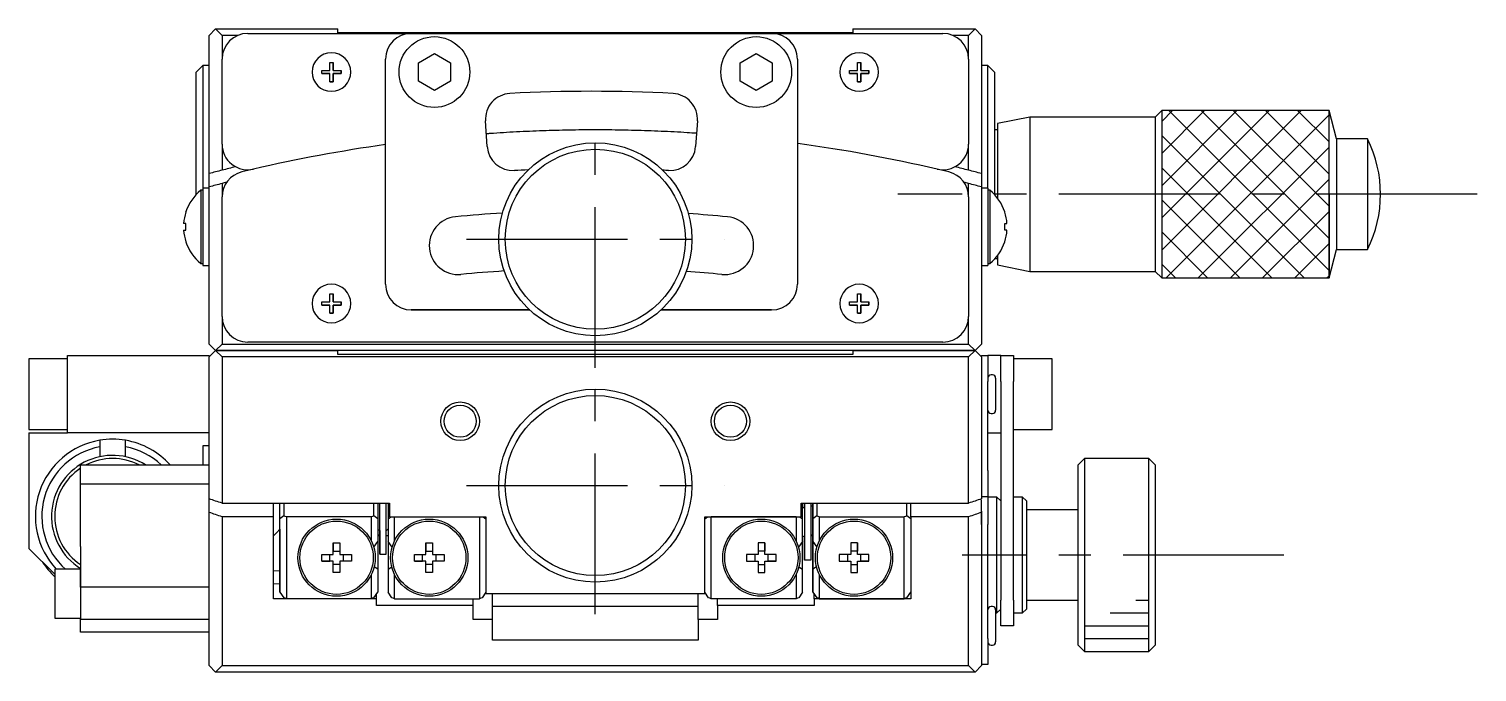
# Model space of a CAD drawing. Extents: x -55 to 398, y -25 to 274.
# Drawn here: x 91.3 to 203.8, y 223.9 to 273.9 of the extents above; entities that cross this region are included whole.
import ezdxf

# ---------------------------------------------------------------- set-up
doc = ezdxf.new("R2010")
doc.units = 0
doc.header["$LTSCALE"] = 10
doc.linetypes.add('CENTER', pattern=[2, 1.25, -0.25, 0.25, -0.25])
doc.layers.get('0').update_dxf_attribs({"linetype": 'CONTINUOUS'})
doc.layers.add('CENTER', color=1, linetype='CENTER')

msp = doc.modelspace()

# ---------------------------------------------------------------- linework, layer by layer
at = {"color": 7, "linetype": 'CONTINUOUS'}
for p, q in [((105.274615, 273.368642), (105.774615, 273.868642)), ((105.774615, 273.868642), (106.274615, 273.368642)), ((105.774615, 273.868642), (115.274615, 273.868642)), ((108.274615, 273.518642), (120.974615, 273.518642)), ((115.274615, 273.568642), (115.274615, 273.868642)), ((155.274615, 273.568642), (115.274615, 273.568642)), ((120.974615, 273.518642), (148.974615, 273.518642)), ((148.974615, 273.518642), (162.274615, 273.518642)), ((155.274615, 273.868642), (155.274615, 273.568642)), ((155.274615, 273.868642), (164.774615, 273.868642)), ((164.274615, 273.368642), (164.774615, 273.868642)), ((164.774615, 273.868642), (165.274615, 273.368642)), ((105.274615, 262.624319), (105.274615, 273.368642)), ((107.514681, 273.368642), (106.274615, 273.368642)), ((106.274615, 273.368642), (106.274615, 271.518642)), ((164.274615, 273.368642), (163.034549, 273.368642)), ((164.274615, 271.518642), (164.274615, 273.368642)), ((165.274615, 273.368642), (165.274615, 262.624319)), ((106.274615, 264.915147), (106.274615, 271.518642)), ((114.649615, 271.268642), (114.899615, 271.268642)), ((114.649615, 270.643642), (114.649615, 271.268642)), ((114.899615, 271.268642), (114.899615, 270.643642)), ((114.899615, 270.643642), (114.899615, 271.268642)), ((118.974615, 254.018642), (118.974615, 271.518642)), ((121.524615, 271.240329), (122.774615, 271.962017)), ((121.524615, 269.796954), (121.524615, 271.240329)), ((122.774615, 271.962017), (124.024615, 271.240329)), ((124.024615, 271.240329), (124.024615, 269.796954)), ((146.524615, 271.240329), (147.774615, 271.962017)), ((146.524615, 269.796954), (146.524615, 271.240329)), ((147.774615, 271.962017), (149.024615, 271.240329)), ((149.024615, 271.240329), (149.024615, 269.796954)), ((150.974615, 271.518642), (150.974615, 254.018642)), ((155.649615, 271.268642), (155.899615, 271.268642)), ((155.649615, 270.643642), (155.649615, 271.268642)), ((155.899615, 271.268642), (155.899615, 270.643642)), ((155.899615, 270.643642), (155.899615, 271.268642)), ((164.274615, 271.518642), (164.274615, 264.915147)), ((104.774615, 271.018642), (104.274615, 270.518642)), ((104.274615, 261.008464), (104.274615, 270.518642)), ((104.774615, 271.018642), (104.774615, 261.478639)), ((105.274615, 271.018642), (104.774615, 271.018642)), ((114.024615, 270.643642), (114.649615, 270.643642)), ((114.024615, 270.393642), (114.024615, 270.643642)), ((114.649615, 270.393642), (114.024615, 270.393642)), ((114.024615, 270.393642), (114.649615, 270.393642)), ((114.649615, 269.768642), (114.649615, 270.393642)), ((114.899615, 270.643642), (115.524615, 270.643642)), ((114.899615, 270.393642), (114.899615, 269.768642)), ((115.524615, 270.393642), (114.899615, 270.393642)), ((114.899615, 270.393642), (115.524615, 270.393642)), ((114.899615, 269.768642), (114.899615, 270.393642)), ((115.524615, 270.643642), (115.524615, 270.393642)), ((115.524615, 270.393642), (115.524615, 270.643642)), ((155.024615, 270.643642), (155.649615, 270.643642)), ((155.024615, 270.393642), (155.024615, 270.643642)), ((155.649615, 270.393642), (155.024615, 270.393642)), ((155.024615, 270.393642), (155.649615, 270.393642)), ((155.649615, 269.768642), (155.649615, 270.393642)), ((155.899615, 270.643642), (156.524615, 270.643642)), ((155.899615, 270.393642), (155.899615, 269.768642)), ((156.524615, 270.393642), (155.899615, 270.393642)), ((155.899615, 269.768642), (155.899615, 270.393642)), ((155.899615, 270.393642), (156.524615, 270.393642)), ((156.524615, 270.643642), (156.524615, 270.393642)), ((156.524615, 270.393642), (156.524615, 270.643642)), ((165.774615, 271.018642), (165.274615, 271.018642)), ((165.774615, 261.478639), (165.774615, 271.018642)), ((166.274615, 270.518642), (165.774615, 271.018642)), ((166.274615, 270.518642), (166.274615, 261.008464)), ((114.899615, 269.768642), (114.649615, 269.768642)), ((114.649615, 269.768642), (114.899615, 269.768642)), ((122.774615, 269.075266), (121.524615, 269.796954)), ((124.024615, 269.796954), (122.774615, 269.075266)), ((147.774615, 269.075266), (146.524615, 269.796954)), ((149.024615, 269.796954), (147.774615, 269.075266)), ((155.899615, 269.768642), (155.649615, 269.768642)), ((155.649615, 269.768642), (155.899615, 269.768642)), ((126.884067, 264.718871), (126.744533, 266.71429)), ((143.204696, 266.71429), (143.065163, 264.718871)), ((169.024614, 267.018638), (166.524615, 266.518639)), ((169.024614, 267.018638), (169.024614, 261.018247)), ((178.774619, 267.018638), (169.024614, 267.018638)), ((179.274621, 267.518641), (178.774619, 267.018638)), ((178.774619, 267.018638), (178.774619, 261.018247)), ((179.274621, 267.518641), (179.274621, 261.018215)), ((192.274622, 267.518641), (179.274621, 267.518641)), ((179.274621, 267.518641), (179.274621, 254.518643)), ((192.86411, 265.318642), (192.274622, 267.518641)), ((192.274622, 254.518643), (192.274622, 267.518641)), ((166.524615, 266.018642), (166.274615, 266.018642)), ((166.524615, 266.518639), (166.524615, 261.01828)), ((106.274615, 264.915147), (106.274615, 262.883693)), ((164.274615, 262.883693), (164.274615, 264.915147)), ((192.86411, 265.318642), (192.86411, 261.018359)), ((195.274621, 265.318642), (192.86411, 265.318642)), ((195.274621, 265.318642), (195.274621, 261.018359)), ((105.274615, 261.58973), (105.274615, 262.624319)), ((165.274615, 262.624319), (165.274615, 261.58973)), ((104.61506, 261.328642), (104.61506, 255.628642)), ((104.774615, 261.328642), (104.61506, 261.328642)), ((104.774615, 261.478642), (104.774615, 255.478642)), ((105.274615, 261.478642), (104.774615, 261.478642)), ((104.774615, 261.328642), (104.774615, 255.628642)), ((105.274615, 249.368642), (105.274615, 261.58973)), ((106.274615, 261.851482), (106.274615, 260.80415)), ((164.274615, 260.80415), (164.274615, 261.851482)), ((165.274615, 261.58973), (165.274615, 249.368642)), ((165.774615, 261.478642), (165.274615, 261.478642)), ((165.774615, 261.478642), (165.774615, 255.478642)), ((165.774615, 261.328642), (165.774615, 255.628642)), ((165.93417, 261.328642), (165.774615, 261.328642)), ((165.93417, 261.328642), (165.93417, 255.628642)), ((166.524615, 261.01828), (166.524615, 260.711913)), ((169.024614, 261.018247), (169.024614, 255.018646)), ((178.774619, 261.018247), (178.774619, 255.018646)), ((192.274622, 261.018215), (192.274622, 254.518643)), ((192.86411, 261.018359), (192.86411, 256.718642)), ((195.274621, 261.018359), (195.274621, 256.718642)), ((106.274615, 251.518642), (106.274615, 260.80415)), ((164.274615, 260.80415), (164.274615, 251.518642)), ((103.469173, 259.633749), (103.460876, 259.637796)), ((167.080057, 259.633749), (167.088354, 259.637796)), ((103.469173, 258.738642), (103.29293, 258.738642)), ((103.29293, 258.218642), (103.469173, 258.218642)), ((103.469173, 258.218642), (103.469173, 258.738642)), ((167.080057, 258.738642), (167.256299, 258.738642)), ((167.080057, 258.218642), (167.080057, 258.738642)), ((167.256299, 258.218642), (167.080057, 258.218642)), ((103.460876, 257.319487), (103.469173, 257.323534)), ((167.088354, 257.319487), (167.080057, 257.323534)), ((192.274622, 254.518643), (192.86411, 256.718642)), ((192.86411, 256.718642), (195.274621, 256.718642)), ((104.61506, 255.628642), (104.774615, 255.628642)), ((104.774615, 255.478642), (105.274615, 255.478642)), ((165.274615, 255.478642), (165.774615, 255.478642)), ((165.774615, 255.628642), (165.93417, 255.628642)), ((166.33838, 256.018642), (166.524615, 256.018642)), ((166.524615, 256.24537), (166.524615, 255.518645)), ((166.524615, 255.518645), (169.024614, 255.018646)), ((169.024614, 255.018646), (178.774619, 255.018646)), ((178.774619, 255.018646), (179.274621, 254.518643)), ((179.274621, 254.518643), (192.274622, 254.518643)), ((114.649615, 253.268642), (114.899615, 253.268642)), ((114.649615, 252.643642), (114.649615, 253.268642)), ((114.899615, 253.268642), (114.899615, 252.643642)), ((114.899615, 252.643642), (114.899615, 253.268642)), ((155.649615, 253.268642), (155.899615, 253.268642)), ((155.649615, 252.643642), (155.649615, 253.268642)), ((155.899615, 253.268642), (155.899615, 252.643642)), ((155.899615, 252.643642), (155.899615, 253.268642)), ((114.024615, 252.643642), (114.649615, 252.643642)), ((114.024615, 252.393642), (114.024615, 252.643642)), ((114.649615, 252.393642), (114.024615, 252.393642)), ((114.024615, 252.393642), (114.649615, 252.393642)), ((114.649615, 251.768642), (114.649615, 252.393642)), ((114.899615, 252.643642), (115.524615, 252.643642)), ((114.899615, 252.393642), (114.899615, 251.768642)), ((115.524615, 252.393642), (114.899615, 252.393642)), ((114.899615, 251.768642), (114.899615, 252.393642)), ((114.899615, 252.393642), (115.524615, 252.393642)), ((115.524615, 252.643642), (115.524615, 252.393642)), ((115.524615, 252.393642), (115.524615, 252.643642)), ((120.974615, 252.018642), (130.175595, 252.018642)), ((130.175595, 252.018642), (120.974615, 252.018642)), ((140.373634, 252.018642), (148.974615, 252.018642)), ((148.974615, 252.018642), (140.373634, 252.018642)), ((155.024615, 252.643642), (155.649615, 252.643642)), ((155.024615, 252.393642), (155.024615, 252.643642)), ((155.649615, 252.393642), (155.024615, 252.393642)), ((155.024615, 252.393642), (155.649615, 252.393642)), ((155.649615, 251.768642), (155.649615, 252.393642)), ((155.899615, 252.643642), (156.524615, 252.643642)), ((155.899615, 252.393642), (155.899615, 251.768642)), ((156.524615, 252.393642), (155.899615, 252.393642)), ((155.899615, 251.768642), (155.899615, 252.393642)), ((155.899615, 252.393642), (156.524615, 252.393642)), ((156.524615, 252.643642), (156.524615, 252.393642)), ((156.524615, 252.393642), (156.524615, 252.643642)), ((106.274615, 251.518642), (106.274615, 249.368642)), ((114.899615, 251.768642), (114.649615, 251.768642)), ((114.649615, 251.768642), (114.899615, 251.768642)), ((155.899615, 251.768642), (155.649615, 251.768642)), ((155.649615, 251.768642), (155.899615, 251.768642)), ((164.274615, 249.368642), (164.274615, 251.518642)), ((105.774615, 248.868642), (105.274615, 249.368642)), ((105.274615, 248.368642), (105.774615, 248.868642)), ((106.274615, 249.368642), (105.774615, 248.868642)), ((105.774615, 248.868642), (106.274615, 248.368642)), ((105.774615, 248.868642), (115.274615, 248.868642)), ((115.274615, 248.868642), (105.774615, 248.868642)), ((106.274615, 249.368642), (164.274615, 249.368642)), ((162.274615, 249.518642), (108.274615, 249.518642)), ((115.274615, 248.568642), (115.274615, 248.868642)), ((155.274615, 248.868642), (115.274615, 248.868642)), ((155.274615, 248.868642), (155.274615, 248.568642)), ((155.274615, 248.868642), (164.774615, 248.868642)), ((164.774615, 248.868642), (155.274615, 248.868642)), ((164.774615, 248.868642), (164.274615, 249.368642)), ((164.274615, 248.368642), (164.774615, 248.868642)), ((165.274615, 249.368642), (164.774615, 248.868642)), ((164.774615, 248.868642), (165.274615, 248.368642)), ((91.274615, 248.218642), (91.274615, 245.468642)), ((94.274615, 248.218642), (91.274615, 248.218642)), ((94.274615, 248.468642), (105.274615, 248.468642)), ((94.274615, 242.468642), (94.274615, 248.468642)), ((105.274615, 248.468642), (105.274615, 248.368642)), ((105.274615, 237.33153), (105.274615, 248.368642)), ((106.274615, 248.368642), (106.274615, 236.997046)), ((164.274615, 248.368642), (106.274615, 248.368642)), ((155.274615, 248.568642), (115.274615, 248.568642)), ((164.274615, 236.997046), (164.274615, 248.368642)), ((165.274615, 248.468642), (165.774615, 248.468642)), ((165.274615, 248.368642), (165.274615, 248.468642)), ((165.274615, 248.368642), (165.274615, 246.468642)), ((165.774615, 248.468642), (165.774615, 246.468642)), ((166.774615, 248.468642), (165.774615, 248.468642)), ((166.774615, 248.468642), (167.774615, 248.468642)), ((166.774615, 246.468642), (166.774615, 248.468642)), ((167.774615, 248.468642), (167.774615, 246.468642)), ((170.774615, 248.218642), (167.774615, 248.218642)), ((170.774615, 245.468642), (170.774615, 248.218642)), ((165.274615, 246.468642), (165.274615, 239.529395)), ((165.274615, 246.468642), (165.274615, 239.529395)), ((165.774615, 246.268642), (165.774615, 246.468642)), ((166.124615, 246.968642), (166.024615, 246.968642)), ((166.374615, 246.718642), (166.374615, 245.468642)), ((166.774615, 246.468642), (166.774615, 229.468642)), ((167.774615, 229.468642), (167.774615, 246.468642)), ((91.274615, 245.468642), (91.274615, 242.718642)), ((165.774615, 244.668642), (165.774615, 246.268642)), ((166.374615, 246.218642), (166.374615, 245.593642)), ((166.374615, 245.593642), (166.374615, 245.343642)), ((166.374615, 245.468642), (166.374615, 244.218642)), ((166.374615, 245.343642), (166.374615, 244.718642)), ((170.774615, 242.718642), (170.774615, 245.468642)), ((165.774615, 239.529395), (165.774615, 244.668642)), ((166.024615, 243.968642), (166.124615, 243.968642)), ((91.274615, 242.718642), (94.274615, 242.718642)), ((91.274615, 242.468642), (91.274615, 233.468642)), ((91.274615, 242.468642), (94.274615, 242.468642)), ((105.274615, 242.468642), (94.274615, 242.468642)), ((96.774615, 241.884721), (96.774615, 241.376968)), ((98.774615, 241.376968), (98.774615, 241.884721)), ((165.774615, 242.468642), (166.774615, 242.468642)), ((167.774615, 242.718642), (170.774615, 242.718642)), ((96.774615, 241.376968), (96.774615, 240.612185)), ((98.774615, 240.612185), (98.774615, 241.376968)), ((105.274615, 241.468642), (104.774615, 241.468642)), ((104.774615, 241.468642), (104.774615, 239.968642)), ((95.274615, 239.968642), (105.274615, 239.968642)), ((95.274615, 238.468642), (95.274615, 239.968642)), ((173.274615, 240.468642), (172.774615, 239.968642)), ((172.774615, 232.968642), (172.774615, 239.968642)), ((173.274615, 240.468642), (173.274615, 232.968642)), ((178.274615, 240.468642), (173.274615, 240.468642)), ((178.274615, 232.968642), (178.274615, 240.468642)), ((178.774615, 239.968642), (178.274615, 240.468642)), ((178.774615, 239.968642), (178.774615, 232.968642)), ((165.274615, 239.529395), (165.274615, 237.33153)), ((165.774615, 239.529395), (165.774615, 237.529395)), ((105.274615, 238.468642), (95.274615, 238.468642)), ((95.274615, 233.638642), (95.274615, 238.468642)), ((165.274615, 237.529395), (165.774615, 237.529395)), ((165.774615, 237.529395), (165.774615, 237.256087)), ((166.474615, 237.468642), (165.774615, 237.468642)), ((166.474615, 232.968642), (166.474615, 237.468642)), ((166.774615, 237.168642), (166.474615, 237.468642)), ((168.474615, 237.468642), (167.774615, 237.468642)), ((168.474615, 232.968642), (168.474615, 237.468642)), ((168.774615, 237.168642), (168.474615, 237.468642)), ((105.274615, 236.278435), (105.274615, 237.33153)), ((105.274615, 224.368642), (105.274615, 236.278435)), ((106.274615, 236.997046), (119.274615, 236.997046)), ((110.274615, 235.939901), (110.274615, 236.997046)), ((110.774615, 236.968642), (110.74621, 236.997046)), ((110.774615, 235.793983), (110.774615, 236.997046)), ((111.074615, 236.997046), (111.074615, 236.008632)), ((118.074615, 236.008632), (118.074615, 236.997046)), ((118.374615, 236.997046), (118.374615, 235.793983)), ((118.524613, 234.317535), (118.524613, 236.997046)), ((118.524615, 233.032376), (118.524615, 236.997046)), ((119.024615, 233.032376), (119.024615, 236.997046)), ((119.174615, 236.997046), (119.174615, 235.793983)), ((119.274615, 236.997046), (119.274615, 235.939901)), ((151.274615, 235.939901), (151.274615, 236.997046)), ((151.274615, 236.997046), (164.274615, 236.997046)), ((151.374615, 235.793983), (151.374615, 236.997046)), ((151.524615, 236.735795), (151.374615, 236.592788)), ((151.524615, 236.997046), (151.524615, 236.735795)), ((151.524615, 236.997046), (151.524615, 232.572058)), ((151.524615, 236.735795), (151.524615, 236.997046)), ((151.524615, 236.997046), (151.524615, 236.799971)), ((151.524615, 236.799971), (151.524615, 233.880066)), ((152.174572, 236.717879), (152.024596, 236.815299)), ((152.024615, 236.997046), (152.024615, 232.572058)), ((152.174615, 236.997046), (152.174615, 236.745607)), ((152.174615, 235.793983), (152.174615, 236.997046)), ((152.174615, 236.745607), (152.174615, 234.011623)), ((152.474615, 236.997046), (152.474615, 236.008632)), ((159.474615, 236.008632), (159.474615, 236.997046)), ((159.774615, 235.939901), (159.774615, 236.997046)), ((165.274615, 236.371712), (165.274615, 237.256087)), ((165.274615, 236.278435), (165.274615, 236.371712)), ((165.274615, 236.371712), (165.274615, 236.278435)), ((165.274615, 235.347169), (165.274615, 236.278435)), ((165.274615, 236.278435), (165.274615, 235.347169)), ((165.774615, 237.256087), (165.774615, 235.347169)), ((168.774615, 237.168642), (168.774615, 232.968642)), ((172.774615, 236.468642), (168.774615, 236.468642)), ((106.274615, 235.939901), (106.274615, 224.368642)), ((110.274615, 235.939901), (106.274615, 235.939901)), ((110.274615, 229.566408), (110.274615, 235.939901)), ((111.074615, 236.008632), (110.774615, 235.793983)), ((110.774615, 230.07006), (110.774615, 235.793983)), ((111.274615, 235.939901), (111.274615, 229.566408)), ((117.874615, 235.939901), (111.274615, 235.939901)), ((117.874615, 234.066311), (117.874615, 235.939901)), ((118.374615, 235.793983), (118.074615, 236.008632)), ((118.374615, 235.793983), (118.374615, 234.011623)), ((119.174615, 235.793983), (119.378538, 235.939947)), ((119.174615, 235.793983), (119.174615, 234.011623)), ((119.274615, 235.939901), (119.674615, 235.939901)), ((119.674615, 234.066311), (119.674615, 235.939901)), ((119.674615, 235.939901), (126.274615, 235.939901)), ((119.674615, 235.939901), (126.274615, 235.939901)), ((126.274615, 235.939901), (126.274615, 229.566408)), ((126.274615, 235.939901), (126.774615, 235.939901)), ((126.570692, 235.939947), (126.774615, 235.793983)), ((126.774615, 235.939901), (126.774615, 229.968642)), ((143.774615, 235.793983), (143.978538, 235.939947)), ((143.774615, 235.939901), (144.274615, 235.939901)), ((143.774615, 229.968642), (143.774615, 235.939901)), ((144.274615, 229.566408), (144.274615, 235.939901)), ((150.874615, 235.939901), (144.274615, 235.939901)), ((144.274615, 235.939901), (150.874615, 235.939901)), ((150.874615, 235.939901), (150.874615, 234.066311)), ((150.874615, 235.939901), (151.274615, 235.939901)), ((151.170692, 235.939947), (151.374615, 235.793983)), ((151.374615, 234.011623), (151.374615, 235.793983)), ((152.474615, 236.008632), (152.174615, 235.793983)), ((152.174615, 234.011623), (152.174615, 235.793983)), ((152.674615, 235.939901), (152.674615, 234.066311)), ((152.674615, 235.939901), (159.274615, 235.939901)), ((159.274615, 229.566408), (159.274615, 235.939901)), ((159.774615, 235.793983), (159.474615, 236.008632)), ((159.774615, 235.939901), (159.774615, 229.566408)), ((164.274615, 235.939901), (159.774615, 235.939901)), ((164.274615, 224.368642), (164.274615, 235.939901)), ((165.274615, 235.347169), (165.274615, 226.468642)), ((165.274615, 235.347169), (165.274615, 226.468642)), ((165.774615, 228.268642), (165.774615, 235.347169)), ((110.274615, 234.468642), (110.524615, 234.718642)), ((110.524615, 234.718642), (110.774615, 234.968642)), ((110.774615, 234.968642), (110.774615, 230.07006)), ((118.061698, 233.570725), (118.374615, 234.011623)), ((118.374615, 234.592211), (118.504227, 234.468642)), ((118.524613, 234.468642), (118.374615, 234.468642)), ((118.374615, 234.011623), (118.374615, 231.861636)), ((118.374634, 234.990538), (118.524675, 234.861643)), ((118.524613, 234.861722), (118.524613, 234.776092)), ((118.524613, 234.660626), (118.524613, 234.861722)), ((118.524613, 234.861722), (118.524613, 234.660626)), ((118.524613, 234.468642), (118.524613, 234.861722)), ((118.524613, 234.776092), (118.524613, 234.317535)), ((118.524615, 234.88459), (118.524615, 234.468642)), ((118.524615, 234.879571), (118.524615, 233.032376)), ((119.024615, 234.851421), (119.174615, 235.000841)), ((119.174615, 234.468642), (119.024615, 234.468642)), ((119.487532, 233.570725), (119.174615, 234.011623)), ((119.174615, 234.011623), (119.174615, 231.861636)), ((151.374615, 234.011623), (151.061698, 233.570725)), ((151.374615, 231.861636), (151.374615, 234.011623)), ((151.374658, 234.467123), (151.524636, 234.369702)), ((151.524615, 232.572058), (151.524615, 234.378314)), ((151.524615, 233.880066), (151.524615, 234.369803)), ((152.024615, 234.449204), (152.174615, 234.592211)), ((152.174615, 234.468642), (152.045002, 234.468642)), ((152.174615, 231.861636), (152.174615, 234.039579)), ((152.174615, 234.011623), (152.487532, 233.570725)), ((152.174615, 234.011623), (152.174615, 230.07006)), ((91.274615, 233.468642), (93.274615, 231.468642)), ((95.274615, 233.638642), (95.274615, 230.476364)), ((114.019507, 233.018642), (114.914615, 233.018642)), ((114.019507, 232.498642), (114.019507, 233.018642)), ((114.656214, 232.498642), (114.656214, 233.018642)), ((114.914615, 233.913749), (115.434615, 233.913749)), ((114.914615, 233.018642), (114.914615, 233.913749)), ((114.914615, 233.913749), (114.914615, 233.277043)), ((114.914615, 233.018642), (114.914615, 233.277043)), ((114.914615, 233.277043), (115.434615, 233.277043)), ((115.434615, 233.913749), (115.434615, 233.018642)), ((115.434615, 233.018642), (116.329723, 233.018642)), ((115.693016, 233.018642), (115.693016, 232.498642)), ((116.329723, 233.018642), (116.329723, 232.498642)), ((118.524615, 233.032376), (119.024615, 233.032376)), ((121.219507, 233.018642), (122.114615, 233.018642)), ((121.219507, 232.498642), (121.219507, 233.018642)), ((121.856214, 232.498642), (121.856214, 233.018642)), ((122.114615, 233.913749), (122.634615, 233.913749)), ((122.114615, 233.018642), (122.114615, 233.913749)), ((122.114615, 233.913749), (122.114615, 233.277043)), ((122.114615, 233.018642), (122.114615, 233.277043)), ((122.114615, 233.277043), (122.634615, 233.277043)), ((122.634615, 233.913749), (122.634615, 233.018642)), ((122.634615, 233.018642), (123.529723, 233.018642)), ((122.893016, 233.018642), (122.893016, 232.498642)), ((123.529723, 233.018642), (123.529723, 232.498642)), ((147.914615, 233.018642), (147.019507, 233.018642)), ((147.019507, 233.018642), (147.019507, 232.498642)), ((147.656214, 233.018642), (147.656214, 232.498642)), ((148.434615, 233.913749), (147.914615, 233.913749)), ((147.914615, 233.913749), (147.914615, 233.018642)), ((148.434615, 233.277043), (147.914615, 233.277043)), ((148.434615, 233.018642), (148.434615, 233.913749)), ((148.434615, 233.913749), (148.434615, 233.277043)), ((148.434615, 233.018642), (148.434615, 233.277043)), ((149.329723, 233.018642), (148.434615, 233.018642)), ((148.693016, 232.498642), (148.693016, 233.018642)), ((149.329723, 232.498642), (149.329723, 233.018642)), ((155.114615, 233.018642), (154.219507, 233.018642)), ((154.219507, 233.018642), (154.219507, 232.498642)), ((154.856214, 233.018642), (154.856214, 232.498642)), ((155.634615, 233.913749), (155.114615, 233.913749)), ((155.114615, 233.913749), (155.114615, 233.018642)), ((155.634615, 233.277043), (155.114615, 233.277043)), ((155.634615, 233.018642), (155.634615, 233.913749)), ((155.634615, 233.913749), (155.634615, 233.277043)), ((155.634615, 233.018642), (155.634615, 233.277043)), ((156.529723, 233.018642), (155.634615, 233.018642)), ((155.893016, 232.498642), (155.893016, 233.018642)), ((156.529723, 232.498642), (156.529723, 233.018642)), ((166.474615, 228.468642), (166.474615, 232.968642)), ((168.474615, 228.468642), (168.474615, 232.968642)), ((168.774615, 232.968642), (168.774615, 228.768642)), ((172.774615, 225.968642), (172.774615, 232.968642)), ((173.274615, 232.968642), (173.274615, 225.468642)), ((178.274615, 225.468642), (178.274615, 232.968642)), ((178.774615, 232.968642), (178.774615, 225.968642)), ((93.274615, 231.868642), (93.274615, 229.968642)), ((95.274615, 231.868642), (93.274615, 231.868642)), ((95.274615, 230.476364), (95.274615, 231.868642)), ((114.914615, 232.498642), (114.019507, 232.498642)), ((114.019507, 232.498642), (114.656214, 232.498642)), ((114.914615, 232.498642), (114.656214, 232.498642)), ((114.914615, 231.603534), (114.914615, 232.498642)), ((114.914615, 232.24024), (114.914615, 232.498642)), ((114.914615, 231.603534), (114.914615, 232.24024)), ((115.434615, 232.24024), (114.914615, 232.24024)), ((115.434615, 232.498642), (115.434615, 231.603534)), ((116.329723, 232.498642), (115.434615, 232.498642)), ((115.693016, 232.498642), (115.434615, 232.498642)), ((116.329723, 232.498642), (115.693016, 232.498642)), ((118.374615, 231.861636), (118.091386, 232.06123)), ((118.374615, 231.861636), (118.374615, 230.07006)), ((119.174615, 231.861636), (119.457844, 232.06123)), ((119.174615, 231.861636), (119.174615, 230.07006)), ((122.114615, 232.498642), (121.219507, 232.498642)), ((121.219507, 232.498642), (121.856214, 232.498642)), ((122.114615, 232.498642), (121.856214, 232.498642)), ((122.114615, 231.603534), (122.114615, 232.498642)), ((122.114615, 232.24024), (122.114615, 232.498642)), ((122.114615, 231.603534), (122.114615, 232.24024)), ((122.634615, 232.24024), (122.114615, 232.24024)), ((122.634615, 232.498642), (122.634615, 231.603534)), ((123.529723, 232.498642), (122.634615, 232.498642)), ((122.893016, 232.498642), (122.634615, 232.498642)), ((123.529723, 232.498642), (122.893016, 232.498642)), ((147.019507, 232.498642), (147.914615, 232.498642)), ((147.019507, 232.498642), (147.656214, 232.498642)), ((147.656214, 232.498642), (147.914615, 232.498642)), ((147.914615, 232.498642), (147.914615, 231.603534)), ((147.914615, 232.24024), (148.434615, 232.24024)), ((148.434615, 231.603534), (148.434615, 232.498642)), ((148.434615, 232.498642), (149.329723, 232.498642)), ((148.434615, 232.24024), (148.434615, 232.498642)), ((148.434615, 232.498642), (148.693016, 232.498642)), ((148.434615, 231.603534), (148.434615, 232.24024)), ((149.329723, 232.498642), (148.693016, 232.498642)), ((151.091386, 232.06123), (151.374615, 231.861636)), ((151.374615, 230.07006), (151.374615, 231.861636)), ((152.024615, 232.572058), (151.524615, 232.572058)), ((152.457844, 232.06123), (152.174615, 231.861636)), ((152.174615, 230.07006), (152.174615, 231.861636)), ((154.219507, 232.498642), (155.114615, 232.498642)), ((154.219507, 232.498642), (154.856214, 232.498642)), ((154.856214, 232.498642), (155.114615, 232.498642)), ((155.114615, 232.498642), (155.114615, 231.603534)), ((155.114615, 232.24024), (155.634615, 232.24024)), ((155.634615, 231.603534), (155.634615, 232.498642)), ((155.634615, 232.498642), (156.529723, 232.498642)), ((155.634615, 232.24024), (155.634615, 232.498642)), ((155.634615, 232.498642), (155.893016, 232.498642)), ((155.634615, 231.603534), (155.634615, 232.24024)), ((156.529723, 232.498642), (155.893016, 232.498642)), ((110.77466, 231.716135), (110.274615, 231.738065)), ((110.274615, 230.735245), (110.774727, 230.760502)), ((115.434615, 231.603534), (114.914615, 231.603534)), ((117.874615, 229.566408), (117.874615, 231.450972)), ((119.674615, 229.566408), (119.674615, 231.450972)), ((122.634615, 231.603534), (122.114615, 231.603534)), ((147.914615, 231.603534), (148.434615, 231.603534)), ((150.874615, 231.450972), (150.874615, 229.566408)), ((152.674615, 231.450972), (152.674615, 229.566408)), ((155.114615, 231.603534), (155.634615, 231.603534)), ((93.274615, 229.968642), (93.274615, 228.068642)), ((105.274615, 230.476364), (95.274615, 230.476364)), ((95.274615, 230.476364), (95.274615, 227.968642)), ((111.274615, 229.566408), (110.274615, 229.566408)), ((110.774615, 230.07006), (111.074615, 229.64057)), ((117.874615, 229.566408), (111.274615, 229.566408)), ((117.874615, 229.566408), (111.274615, 229.566408)), ((118.274615, 229.566408), (117.874615, 229.566408)), ((118.074615, 229.64057), (118.374615, 230.07006)), ((118.274615, 229.566408), (118.274615, 229.947604)), ((118.274615, 229.032678), (118.274615, 229.566408)), ((119.474615, 229.64057), (119.174615, 230.07006)), ((119.674615, 229.566408), (126.274615, 229.566408)), ((125.774615, 229.032678), (125.774615, 229.566408)), ((126.774615, 230.07006), (126.474615, 229.64057)), ((126.774615, 229.968642), (143.774615, 229.968642)), ((127.274615, 227.963895), (127.274615, 229.968642)), ((143.274615, 227.963895), (143.274615, 229.968642)), ((144.074615, 229.64057), (143.774615, 230.07006)), ((150.874615, 229.566408), (144.274615, 229.566408)), ((144.774615, 229.032678), (144.774615, 229.566408)), ((151.374615, 230.07006), (151.074615, 229.64057)), ((152.174615, 230.07006), (152.474615, 229.64057)), ((152.274615, 229.566408), (152.274615, 229.947604)), ((152.274615, 229.566408), (152.274615, 229.032678)), ((152.674615, 229.566408), (152.274615, 229.566408)), ((152.674615, 229.566408), (159.274615, 229.566408)), ((159.274615, 229.566408), (152.674615, 229.566408)), ((159.774615, 229.566408), (159.274615, 229.566408)), ((159.474615, 229.64057), (159.774615, 230.07006)), ((125.774615, 229.032678), (118.274615, 229.032678)), ((125.774615, 227.963895), (125.774615, 229.032678)), ((143.274615, 228.968642), (127.274615, 228.968642)), ((144.774615, 229.032678), (144.774615, 227.963895)), ((152.274615, 229.032678), (144.774615, 229.032678)), ((166.124615, 228.968642), (166.024615, 228.968642)), ((166.374615, 228.718642), (166.374615, 227.468642)), ((166.374615, 228.468642), (166.474615, 228.468642)), ((166.474615, 228.468642), (166.774615, 228.768642)), ((166.774615, 227.468642), (166.774615, 229.468642)), ((167.774615, 229.468642), (167.774615, 227.468642)), ((167.774615, 228.468642), (168.474615, 228.468642)), ((168.474615, 228.468642), (168.774615, 228.768642)), ((168.774615, 229.468642), (172.774615, 229.468642)), ((93.274615, 228.068642), (95.274615, 228.068642)), ((95.274615, 227.968642), (105.274615, 227.968642)), ((95.274615, 226.968642), (95.274615, 227.968642)), ((127.274615, 227.963895), (125.774615, 227.963895)), ((127.274615, 226.357271), (127.274615, 227.963895)), ((143.274615, 227.963895), (143.274615, 226.357271)), ((144.774615, 227.963895), (143.274615, 227.963895)), ((165.774615, 226.668642), (165.774615, 228.268642)), ((166.374615, 228.218642), (166.374615, 227.593642)), ((166.374615, 227.593642), (166.374615, 227.343642)), ((166.374615, 227.468642), (166.374615, 226.218642)), ((166.374615, 227.343642), (166.374615, 226.718642)), ((167.774615, 227.468642), (166.774615, 227.468642)), ((105.274615, 226.968642), (95.274615, 226.968642)), ((143.274615, 226.357271), (127.274615, 226.357271)), ((165.274615, 226.468642), (165.274615, 224.368642)), ((165.774615, 226.468642), (165.774615, 226.668642)), ((165.774615, 226.468642), (165.774615, 224.468642)), ((166.024615, 225.968642), (166.124615, 225.968642)), ((172.774615, 225.968642), (173.274615, 225.468642)), ((173.274615, 225.468642), (178.274615, 225.468642)), ((178.274615, 225.468642), (178.774615, 225.968642)), ((105.774615, 223.868642), (105.274615, 224.368642)), ((106.274615, 224.368642), (105.774615, 223.868642)), ((106.274615, 224.368642), (164.274615, 224.368642)), ((164.774615, 223.868642), (164.274615, 224.368642)), ((165.274615, 224.368642), (164.774615, 223.868642)), ((165.774615, 224.468642), (165.274615, 224.468642)), ((164.774615, 223.868642), (105.774615, 223.868642))]:
    msp.add_line(p, q, dxfattribs=at)
at = {"color": 3, "linetype": 'CONTINUOUS'}
for p, q in [((179.274621, 266.680585), (180.112676, 267.518641)), ((179.274621, 264.180585), (182.612676, 267.518641)), ((179.274621, 261.680585), (185.112676, 267.518641)), ((179.274621, 259.180585), (187.612676, 267.518641)), ((179.274621, 256.680585), (190.112676, 267.518641)), ((179.612678, 254.518643), (192.274622, 267.180586)), ((179.838112, 267.518641), (192.274622, 255.082131)), ((182.338112, 267.518641), (192.274622, 257.582131)), ((184.838112, 267.518641), (192.274622, 260.082131)), ((187.338112, 267.518641), (192.274622, 262.582131)), ((189.838112, 267.518641), (192.274622, 265.082131)), ((179.274621, 265.582132), (190.33811, 254.518643)), ((182.112678, 254.518643), (192.274622, 264.680586)), ((179.274621, 263.082132), (187.83811, 254.518643)), ((184.612678, 254.518643), (192.274622, 262.180586)), ((179.274621, 260.582132), (185.33811, 254.518643)), ((187.112678, 254.518643), (192.274622, 259.680586)), ((179.274621, 258.082132), (182.83811, 254.518643)), ((189.612678, 254.518643), (192.274622, 257.180586)), ((179.274621, 255.582132), (180.33811, 254.518643)), ((192.112678, 254.518643), (192.274622, 254.680586)), ((175.274615, 228.468642), (178.274615, 228.468642)), ((177.274615, 229.468642), (178.274615, 229.468642)), ((173.274615, 227.468642), (178.274615, 227.468642)), ((173.274615, 226.468642), (178.274615, 226.468642))]:
    msp.add_line(p, q, dxfattribs=at)
at = {"color": 7, "linetype": 'CONTINUOUS'}
for centre, radius in [((122.774615, 270.518642), 2.75), ((147.774615, 270.518642), 2.75), ((135.274615, 257.518642), 7.5), ((135.274615, 257.518642), 7), ((135.274615, 238.368642), 7.5), ((135.274615, 238.368642), 7), ((124.774615, 243.368642), 1.25), ((145.774615, 243.368642), 1.25), ((115.174615, 232.758642), 3), ((115.174615, 232.758642), 2.85), ((122.374615, 232.758642), 3), ((122.374615, 232.758642), 2.85), ((148.174615, 232.758642), 3), ((148.174615, 232.758642), 2.85), ((155.374615, 232.758642), 3), ((155.374615, 232.758642), 2.85)]:
    msp.add_circle(centre, radius, dxfattribs=at)
at = {"color": 3, "linetype": 'CONTINUOUS'}
for centre in [(124.774615, 243.368642), (145.774615, 243.368642)]:
    msp.add_circle(centre, 1.5, dxfattribs=at)
at = {"color": 7, "linetype": 'CONTINUOUS'}
for centre, radius, start, end in [((108.274615, 271.518642), 2, 90, 180), ((120.974615, 271.518642), 2, 90, 180), ((148.974615, 271.518642), 2, 0, 90), ((162.274615, 271.518642), 2, 0, 90), ((114.774615, 270.518642), 1.5, 180, 90), ((114.774615, 270.518642), 1.5, 90, 180), ((155.774615, 270.518642), 1.5, 180, 90), ((155.774615, 270.518642), 1.5, 90, 180), ((134.974615, 149.018642), 120, 86.971161, 93.028839), ((128.739661, 266.853803), 2, 93.028839, 184), ((141.209568, 266.853803), 2, 356, 86.971161), ((135.274615, 149.018642), 117, 93.999954, 94.146555), ((135.274615, 149.018642), 117, 94, 94.146555), ((135.274615, 149.018642), 117, 93.5, 94), ((135.274615, 149.018642), 117, 93.499868, 93.999954), ((135.274615, 149.018642), 117, 93, 93.5), ((135.274615, 149.018642), 117, 92.999918, 93.499868), ((135.274615, 149.018642), 117, 92.5, 93), ((135.274615, 149.018642), 117, 92.500026, 92.999918), ((135.274615, 149.018642), 117, 92.000117, 92.500026), ((135.274615, 149.018642), 117, 92, 92.5), ((135.274615, 149.018642), 117, 91.500114, 92.000117), ((135.274615, 149.018642), 117, 91.5, 92), ((135.274615, 149.018642), 117, 90.999995, 91.500114), ((135.274615, 149.018642), 117, 91, 91.5), ((135.274615, 149.018642), 117, 90.5, 91), ((135.274615, 149.018642), 117, 90.500002, 90.999995), ((135.274615, 149.018642), 117, 90, 90.500002), ((135.274615, 149.018642), 117, 90, 90.5), ((135.274615, 149.018642), 117, 89.499873, 90), ((135.274615, 149.018642), 117, 89.5, 90), ((135.274615, 149.018642), 117, 89, 89.5), ((135.274615, 149.018642), 117, 88.999898, 89.499873), ((135.274615, 149.018642), 117, 88.5, 89), ((135.274615, 149.018642), 117, 88.5, 88.999898), ((135.274615, 149.018642), 117, 88.000102, 88.5), ((135.274615, 149.018642), 117, 88, 88.5), ((135.274615, 149.018642), 117, 87.500127, 88.000102), ((135.274615, 149.018642), 117, 87.5, 88), ((135.274615, 149.018642), 117, 87, 87.500127), ((135.274615, 149.018642), 117, 87, 87.5), ((135.274615, 149.018642), 117, 86.499873, 87), ((135.274615, 149.018642), 117, 86.5, 87), ((135.274615, 149.018642), 117, 86.146555, 86.5), ((135.274615, 149.018642), 117, 86.146555, 86.499873), ((108.274615, 264.915147), 2, 180, 283.114086), ((135.274615, 149.018642), 117, 98.008282, 103.114086), ((135.274615, 149.018642), 117, 98.008282, 103.114086), ((128.879195, 264.858384), 2, 184, 273.012093), ((141.070035, 264.858384), 2, 266.987907, 356), ((135.274615, 149.018642), 117, 76.885914, 82.268673), ((135.274615, 149.018642), 117, 76.885914, 82.266322), ((162.274615, 264.915147), 2, 256.885914, 0), ((186.52962, 261.018644), 9.745001, 333.816202, 26.183785), ((135.274615, 149.018642), 117.5, 104.288736, 104.792497), ((108.274615, 260.80415), 2, 103.578809, 180), ((135.274615, 149.018642), 117.5, 103.755077, 104.288736), ((135.274615, 149.018642), 117, 103.114086, 103.578809), ((134.974615, 149.018642), 114, 92.468925, 93.012093), ((134.974615, 149.018642), 114, 86.987907, 87.214233), ((135.274615, 149.018642), 117, 76.421191, 76.885914), ((162.274615, 260.80415), 2, 0, 76.421191), ((135.274615, 149.018642), 117.5, 75.711264, 76.244923), ((135.274615, 149.018642), 117.5, 75.207503, 75.711264), ((106.974615, 258.478642), 3.7, 129.621835, 161.74269), ((135.274615, 149.018642), 116.5, 104.414029, 104.922409), ((135.274615, 149.018642), 116.5, 104.233644, 104.414029), ((135.274615, 149.018642), 116.5, 75.585971, 75.766356), ((135.274615, 149.018642), 116.5, 75.077591, 75.585971), ((163.574615, 258.478642), 3.7, 18.25731, 50.378165), ((106.974615, 258.478642), 3.690854, 161.761995, 175.960487), ((124.623274, 257.021431), 2.25, 95.5, 275.5), ((134.974615, 149.518642), 110.25, 93.598253, 95.5), ((134.974615, 149.518642), 110.25, 84.5, 86.083437), ((145.325956, 257.021431), 2.25, 264.5, 84.5), ((163.574615, 258.478642), 3.690854, 4.039513, 18.238005), ((106.974615, 258.478642), 3.690854, 184.039513, 198.238005), ((163.574615, 258.478642), 3.690854, 341.761995, 355.960487), ((106.974615, 258.478642), 3.7, 198.25731, 230.378165), ((163.574615, 258.478642), 3.7, 309.621835, 341.74269), ((134.974615, 149.518642), 105.75, 93.677254, 95.5), ((134.974615, 149.518642), 105.75, 84.5, 86.004437), ((114.774615, 252.518642), 1.5, 180, 90), ((114.774615, 252.518642), 1.5, 90, 180), ((120.974615, 254.018642), 2, 180, 270), ((148.974615, 254.018642), 2, 270, 0), ((155.774615, 252.518642), 1.5, 180, 90), ((155.774615, 252.518642), 1.5, 90, 180), ((108.274615, 251.518642), 2, 180, 270), ((162.274615, 251.518642), 2, 270, 0), ((166.024615, 246.718642), 0.25, 90, 180), ((166.124615, 246.718642), 0.25, 0, 90), ((166.024615, 244.218642), 0.25, 180, 270), ((166.124615, 244.218642), 0.25, 270, 0), ((97.774615, 235.968642), 6, 99.594068, 223.104674), ((97.774615, 235.968642), 6, 80.405932, 99.594068), ((97.774615, 235.968642), 6, 41.810315, 80.405932), ((97.774615, 235.968642), 5.5, 100.475682, 228.198156), ((97.774615, 235.968642), 5.5, 46.658242, 79.524318), ((97.774615, 235.968642), 4.75, 57.363102, 238.243136), ((76.274615, 148.968642), 93, 71.180937, 71.830574), ((76.274615, 148.968642), 92, 70.968559, 71.626062), ((194.274615, 148.968642), 92, 108.373938, 109.031441), ((194.274615, 148.968642), 93, 108.169426, 108.819063), ((81.274615, 148.968642), 92, 70.968559, 71.100265), ((147.874615, 148.968642), 92, 108.899735, 109.031441), ((122.674615, 148.968642), 92, 70.968559, 71.100265), ((189.274615, 148.968642), 92, 108.899735, 109.031441), ((97.774615, 235.968642), 6.499999, 213.257207, 226.18693), ((81.274615, 148.968642), 86, 69.58379, 69.725902), ((147.874615, 148.968642), 86, 110.274098, 110.41621), ((89.674615, 148.968642), 86, 69.58379, 69.725902), ((156.274615, 148.968642), 86, 110.274098, 110.41621), ((114.274615, 148.968642), 86, 69.58379, 69.725902), ((180.874615, 148.968642), 86, 110.274098, 110.41621), ((122.674615, 148.968642), 86, 69.58379, 69.725902), ((189.274615, 148.968642), 86, 110.274098, 110.41621), ((166.024615, 228.718642), 0.25, 90, 180), ((166.124615, 228.718642), 0.25, 0, 90), ((166.024615, 226.218642), 0.25, 180, 270), ((166.124615, 226.218642), 0.25, 270, 0)]:
    msp.add_arc(centre, radius, start, end, dxfattribs=at)
at = {"color": 3, "linetype": 'CONTINUOUS'}
for start, end in [(123.748989, 236.251011), (90, 117.266044), (62.733956, 90)]:
    msp.add_arc((97.774615, 235.968642), 4.5, start, end, dxfattribs=at)
at = {"layer": 'CENTER', "color": 1, "linetype": 'CENTER'}
for p, q in [((135.274615, 247.518642), (135.274615, 267.518642)), ((203.774606, 261.018642), (158.774606, 261.018642)), ((125.274615, 257.518642), (145.274615, 257.518642)), ((135.274615, 228.368642), (135.274615, 248.368642)), ((125.274615, 238.368642), (145.274615, 238.368642)), ((188.774606, 232.968642), (163.774606, 232.968642))]:
    msp.add_line(p, q, dxfattribs=at)

doc.saveas('drawing.dxf')
